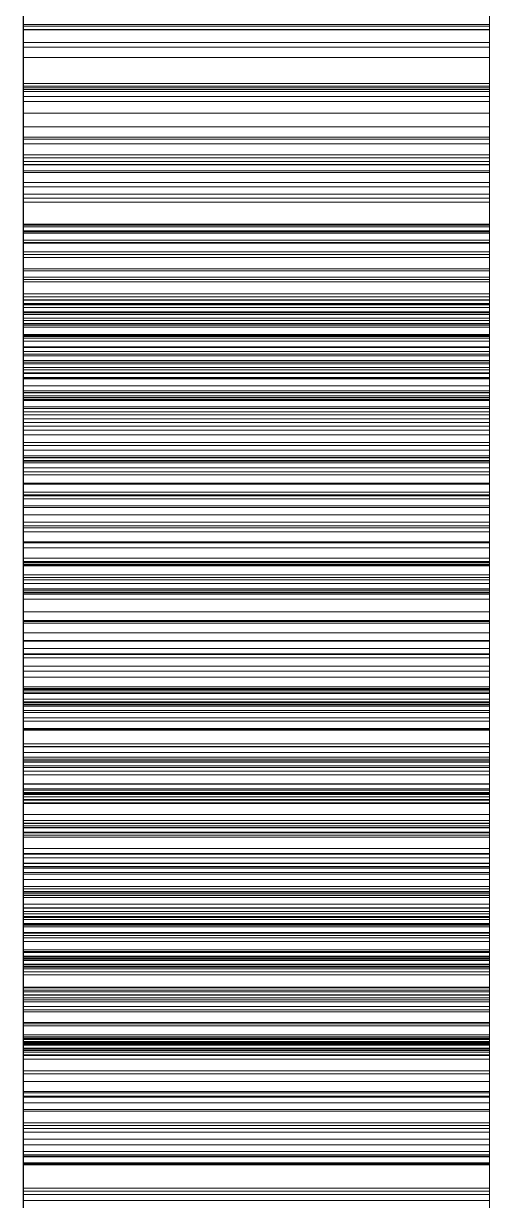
# Paper-space layout '01_三视图' of a CAD drawing. Header units: millimetres. Extents: x 8 to 451, y 8 to 289.
# Drawn here: x 157.5 to 157.64, y 88.9937 to 89.3474 of the extents above; entities that cross this region are included whole.
import ezdxf

# ---------------------------------------------------------------- set-up
doc = ezdxf.new("R2010")
doc.units = ezdxf.units.MM
doc.linetypes.add('WP_HIDDEN', pattern=[2.3, 1.5, -0.8])
doc.layers.add('HIDDEN', color=7, linetype='WP_HIDDEN', lineweight=13)
doc.layers.add('VISIBLE', color=7, linetype='CONTINUOUS', lineweight=25)

psp = doc.layouts.new('01_三视图')

# ---------------------------------------------------------------- linework, layer by layer
at = {"layer": 'HIDDEN'}
for points in [[(157.5, 89.85911), (157.5, 89.10967)], [(157.64, 89.10967), (157.64, 89.85911)], [(157.5, 89.10967), (157.5, 89.71107)], [(157.64, 89.71107), (157.64, 89.10967)], [(157.5, 89.45804), (157.5, 89.26617)], [(157.64, 89.26617), (157.64, 89.45804)], [(157.5, 89.42555), (157.5, 89.2814)], [(157.5, 89.25399), (157.5, 89.42555)], [(157.64, 89.42555), (157.64, 89.25399)], [(157.64, 89.2814), (157.64, 89.42555)], [(157.5, 89.39439), (157.5, 89.34553)], [(157.64, 89.34553), (157.64, 89.39439)], [(157.5, 89.34568), (157.5, 89.38617)], [(157.64, 89.38617), (157.64, 89.34568)], [(157.5, 89.34711), (157.5, 89.37192)], [(157.5, 89.36985), (157.5, 89.34032)], [(157.64, 89.37192), (157.64, 89.34711)], [(157.64, 89.34032), (157.64, 89.36985)], [(157.5, 89.36816), (157.5, 89.34662)], [(157.64, 89.34662), (157.64, 89.36816)], [(157.5, 89.32859), (157.5, 89.35613)], [(157.5, 89.34173), (157.5, 89.35563)], [(157.64, 89.35613), (157.64, 89.32859)], [(157.64, 89.35563), (157.64, 89.34173)], [(157.5, 89.32942), (157.5, 89.35457)], [(157.5, 89.33722), (157.5, 89.35274)], [(157.64, 89.35457), (157.64, 89.32942)], [(157.64, 89.35274), (157.64, 89.33722)], [(157.5, 89.35139), (157.5, 89.32762)], [(157.64, 89.32762), (157.64, 89.35139)], [(157.5, 89.34745), (157.5, 89.32809)], [(157.5, 89.32402), (157.5, 89.34711)], [(157.5, 89.34711), (157.64, 89.34711)], [(157.5, 89.34662), (157.5, 89.32556)], [(157.5, 89.34662), (157.64, 89.34662)], [(157.5, 89.34568), (157.64, 89.34568)], [(157.5, 89.308), (157.5, 89.34568)], [(157.5, 89.34553), (157.5, 89.29968)], [(157.5, 89.34553), (157.64, 89.34553)], [(157.64, 89.32809), (157.64, 89.34745)], [(157.64, 89.34711), (157.64, 89.32402)], [(157.64, 89.32556), (157.64, 89.34662)], [(157.64, 89.34568), (157.64, 89.308)], [(157.64, 89.29968), (157.64, 89.34553)], [(157.5, 89.32697), (157.5, 89.34173)], [(157.5, 89.34173), (157.64, 89.34173)], [(157.64, 89.34173), (157.64, 89.32697)], [(157.5, 89.34032), (157.5, 89.31266)], [(157.5, 89.34032), (157.64, 89.34032)], [(157.64, 89.31266), (157.64, 89.34032)], [(157.5, 89.32054), (157.5, 89.33722)], [(157.5, 89.33722), (157.64, 89.33722)], [(157.64, 89.33722), (157.64, 89.32054)], [(157.5, 89.30509), (157.5, 89.32942)], [(157.5, 89.32942), (157.64, 89.32942)], [(157.5, 89.2984), (157.5, 89.32859)], [(157.5, 89.32859), (157.64, 89.32859)], [(157.5, 89.32809), (157.5, 89.30709)], [(157.5, 89.32809), (157.64, 89.32809)], [(157.5, 89.32762), (157.5, 89.31641)], [(157.5, 89.32762), (157.64, 89.32762)], [(157.5, 89.31134), (157.5, 89.32697)], [(157.5, 89.32697), (157.64, 89.32697)], [(157.64, 89.32942), (157.64, 89.30509)], [(157.64, 89.32859), (157.64, 89.2984)], [(157.64, 89.30709), (157.64, 89.32809)], [(157.64, 89.31641), (157.64, 89.32762)], [(157.64, 89.32697), (157.64, 89.31134)], [(157.5, 89.32556), (157.5, 89.30498)], [(157.5, 89.32556), (157.64, 89.32556)], [(157.5, 89.31325), (157.5, 89.32402)], [(157.5, 89.32402), (157.64, 89.32402)], [(157.64, 89.30498), (157.64, 89.32556)], [(157.64, 89.32402), (157.64, 89.31325)], [(157.5, 89.30272), (157.5, 89.32054)], [(157.5, 89.32054), (157.64, 89.32054)], [(157.64, 89.32054), (157.64, 89.30272)], [(157.5, 89.31641), (157.5, 89.30593)], [(157.5, 89.31641), (157.64, 89.31641)], [(157.64, 89.30593), (157.64, 89.31641)], [(157.5, 89.30318), (157.5, 89.31325)], [(157.5, 89.31325), (157.64, 89.31325)], [(157.5, 89.31266), (157.5, 89.28686)], [(157.5, 89.31266), (157.64, 89.31266)], [(157.64, 89.31325), (157.64, 89.30318)], [(157.64, 89.28686), (157.64, 89.31266)], [(157.5, 89.295), (157.5, 89.31134)], [(157.5, 89.31134), (157.64, 89.31134)], [(157.64, 89.31134), (157.64, 89.295)], [(157.5, 89.308), (157.64, 89.308)], [(157.5, 89.27314), (157.5, 89.308)], [(157.5, 89.30709), (157.5, 89.28444)], [(157.5, 89.30709), (157.64, 89.30709)], [(157.5, 89.30593), (157.5, 89.29617)], [(157.5, 89.30593), (157.64, 89.30593)], [(157.64, 89.308), (157.64, 89.27314)], [(157.64, 89.28444), (157.64, 89.30709)], [(157.64, 89.29617), (157.64, 89.30593)], [(157.5, 89.2816), (157.5, 89.30509)], [(157.5, 89.30509), (157.64, 89.30509)], [(157.5, 89.30498), (157.5, 89.28489)], [(157.5, 89.30498), (157.64, 89.30498)], [(157.5, 89.2938), (157.5, 89.30318)], [(157.5, 89.30318), (157.64, 89.30318)], [(157.5, 89.287), (157.5, 89.30272)], [(157.5, 89.30272), (157.64, 89.30272)], [(157.64, 89.30509), (157.64, 89.2816)], [(157.64, 89.28489), (157.64, 89.30498)], [(157.64, 89.30318), (157.64, 89.2938)], [(157.64, 89.30272), (157.64, 89.287)], [(157.5, 89.29968), (157.5, 89.25686)], [(157.5, 89.29968), (157.64, 89.29968)], [(157.64, 89.25686), (157.64, 89.29968)], [(157.5, 89.26434), (157.5, 89.2984)], [(157.5, 89.2984), (157.64, 89.2984)], [(157.5, 89.29617), (157.5, 89.28714)], [(157.5, 89.29617), (157.64, 89.29617)], [(157.5, 89.27807), (157.5, 89.295)], [(157.5, 89.295), (157.64, 89.295)], [(157.64, 89.2984), (157.64, 89.26434)], [(157.64, 89.28714), (157.64, 89.29617)], [(157.64, 89.295), (157.64, 89.27807)], [(157.5, 89.28511), (157.5, 89.2938)], [(157.5, 89.2938), (157.64, 89.2938)], [(157.64, 89.2938), (157.64, 89.28511)], [(157.5, 89.28714), (157.5, 89.27883)], [(157.5, 89.28714), (157.64, 89.28714)], [(157.5, 89.27056), (157.5, 89.287)], [(157.5, 89.287), (157.64, 89.287)], [(157.5, 89.28686), (157.5, 89.26293)], [(157.5, 89.28686), (157.64, 89.28686)], [(157.5, 89.28638), (157.5, 89.13502)], [(157.5, 89.28142), (157.5, 89.28638)], [(157.5, 89.28638), (157.64, 89.28638)], [(157.5, 89.27712), (157.5, 89.28511)], [(157.5, 89.28511), (157.64, 89.28511)], [(157.5, 89.28489), (157.5, 89.26528)], [(157.5, 89.28489), (157.64, 89.28489)], [(157.5, 89.28444), (157.5, 89.26014)], [(157.5, 89.28444), (157.64, 89.28444)], [(157.64, 89.27883), (157.64, 89.28714)], [(157.64, 89.287), (157.64, 89.27056)], [(157.64, 89.26293), (157.64, 89.28686)], [(157.64, 89.13502), (157.64, 89.28638)], [(157.64, 89.28638), (157.64, 89.28142)], [(157.64, 89.28511), (157.64, 89.27712)], [(157.64, 89.26528), (157.64, 89.28489)], [(157.64, 89.26014), (157.64, 89.28444)], [(157.5, 89.28233), (157.5, 89.24513)], [(157.5, 89.22987), (157.5, 89.28233)], [(157.5, 89.28233), (157.64, 89.28233)], [(157.5, 89.25893), (157.5, 89.2816)], [(157.5, 89.2816), (157.64, 89.2816)], [(157.5, 89.27374), (157.5, 89.28142)], [(157.5, 89.28142), (157.64, 89.28142)], [(157.5, 89.2814), (157.5, 88.54134)], [(157.5, 89.2814), (157.64, 89.2814)], [(157.64, 89.24513), (157.64, 89.28233)], [(157.64, 89.28233), (157.64, 89.22987)], [(157.64, 89.2816), (157.64, 89.25893)], [(157.64, 89.28142), (157.64, 89.27374)], [(157.64, 88.54134), (157.64, 89.2814)], [(157.5, 89.27883), (157.5, 89.27124)], [(157.5, 89.27883), (157.64, 89.27883)], [(157.5, 89.26056), (157.5, 89.27807)], [(157.5, 89.27807), (157.64, 89.27807)], [(157.64, 89.27124), (157.64, 89.27883)], [(157.64, 89.27807), (157.64, 89.26056)], [(157.5, 89.26983), (157.5, 89.27712)], [(157.5, 89.27712), (157.64, 89.27712)], [(157.5, 89.26335), (157.5, 89.27374)], [(157.5, 89.27374), (157.64, 89.27374)], [(157.64, 89.27712), (157.64, 89.26983)], [(157.64, 89.27374), (157.64, 89.26335)], [(157.5, 89.27314), (157.64, 89.27314)], [(157.5, 89.24108), (157.5, 89.27314)], [(157.5, 89.27124), (157.5, 89.26437)], [(157.5, 89.27124), (157.64, 89.27124)], [(157.5, 89.25341), (157.5, 89.27056)], [(157.5, 89.27056), (157.64, 89.27056)], [(157.64, 89.27314), (157.64, 89.24108)], [(157.64, 89.26437), (157.64, 89.27124)], [(157.64, 89.27056), (157.64, 89.25341)], [(157.5, 89.26323), (157.5, 89.26983)], [(157.5, 89.26983), (157.64, 89.26983)], [(157.64, 89.26983), (157.64, 89.26323)], [(157.5, 89.26617), (157.5, 89.25996)], [(157.5, 89.26617), (157.64, 89.26617)], [(157.5, 89.26528), (157.5, 89.24614)], [(157.5, 89.26528), (157.64, 89.26528)], [(157.5, 89.26437), (157.5, 89.25822)], [(157.5, 89.26437), (157.64, 89.26437)], [(157.5, 89.22643), (157.5, 89.26434)], [(157.5, 89.26434), (157.64, 89.26434)], [(157.5, 89.25024), (157.5, 89.26335)], [(157.5, 89.26335), (157.64, 89.26335)], [(157.5, 89.25732), (157.5, 89.26323)], [(157.5, 89.26323), (157.64, 89.26323)], [(157.64, 89.25996), (157.64, 89.26617)], [(157.64, 89.24614), (157.64, 89.26528)], [(157.64, 89.25822), (157.64, 89.26437)], [(157.64, 89.26434), (157.64, 89.22643)], [(157.64, 89.26335), (157.64, 89.25024)], [(157.64, 89.26323), (157.64, 89.25732)], [(157.5, 89.26293), (157.5, 89.24086)], [(157.5, 89.26293), (157.64, 89.26293)], [(157.5, 89.26211), (157.5, 89.26077)], [(157.5, 89.26211), (157.64, 89.26211)], [(157.5, 89.26063), (157.5, 89.26211)], [(157.5, 89.26077), (157.5, 89.25675)], [(157.5, 89.26077), (157.64, 89.26077)], [(157.5, 89.26075), (157.5, 89.14704)], [(157.5, 89.12541), (157.5, 89.26075)], [(157.5, 89.26075), (157.64, 89.26075)], [(157.5, 89.26063), (157.64, 89.26063)], [(157.5, 89.25621), (157.5, 89.26063)], [(157.5, 89.24247), (157.5, 89.26056)], [(157.5, 89.26056), (157.64, 89.26056)], [(157.5, 89.26014), (157.5, 89.23419)], [(157.5, 89.26014), (157.64, 89.26014)], [(157.5, 89.25996), (157.5, 89.25199)], [(157.5, 89.25996), (157.64, 89.25996)], [(157.64, 89.24086), (157.64, 89.26293)], [(157.64, 89.26077), (157.64, 89.26211)], [(157.64, 89.26211), (157.64, 89.26063)], [(157.64, 89.25675), (157.64, 89.26077)], [(157.64, 89.26075), (157.64, 89.12541)], [(157.64, 89.14704), (157.64, 89.26075)], [(157.64, 89.26063), (157.64, 89.25621)], [(157.64, 89.26056), (157.64, 89.24247)], [(157.64, 89.23419), (157.64, 89.26014)], [(157.64, 89.25199), (157.64, 89.25996)], [(157.5, 89.23709), (157.5, 89.25893)], [(157.5, 89.25893), (157.64, 89.25893)], [(157.5, 89.25822), (157.5, 89.2481)], [(157.5, 89.25822), (157.64, 89.25822)], [(157.5, 89.2476), (157.5, 89.25732)], [(157.5, 89.25732), (157.64, 89.25732)], [(157.5, 89.25686), (157.5, 89.21705)], [(157.5, 89.25686), (157.64, 89.25686)], [(157.5, 89.25675), (157.5, 89.25373)], [(157.5, 89.25675), (157.64, 89.25675)], [(157.5, 89.25621), (157.64, 89.25621)], [(157.5, 89.25289), (157.5, 89.25621)], [(157.64, 89.25893), (157.64, 89.23709)], [(157.64, 89.2481), (157.64, 89.25822)], [(157.64, 89.25732), (157.64, 89.2476)], [(157.64, 89.21705), (157.64, 89.25686)], [(157.64, 89.25373), (157.64, 89.25675)], [(157.64, 89.25621), (157.64, 89.25289)], [(157.5, 89.24336), (157.5, 89.25399)], [(157.5, 89.25399), (157.64, 89.25399)], [(157.5, 89.25373), (157.5, 89.25005)], [(157.5, 89.25373), (157.64, 89.25373)], [(157.5, 89.23552), (157.5, 89.25341)], [(157.5, 89.25341), (157.64, 89.25341)], [(157.5, 89.25289), (157.64, 89.25289)], [(157.5, 89.24883), (157.5, 89.25289)], [(157.64, 89.25399), (157.64, 89.24336)], [(157.64, 89.25005), (157.64, 89.25373)], [(157.64, 89.25341), (157.64, 89.23552)], [(157.64, 89.25289), (157.64, 89.24883)], [(157.5, 89.25199), (157.5, 89.24226)], [(157.5, 89.25199), (157.64, 89.25199)], [(157.5, 89.23442), (157.5, 89.25024)], [(157.5, 89.25024), (157.64, 89.25024)], [(157.5, 89.25005), (157.5, 89.24569)], [(157.5, 89.25005), (157.64, 89.25005)], [(157.64, 89.24226), (157.64, 89.25199)], [(157.64, 89.25024), (157.64, 89.23442)], [(157.64, 89.24569), (157.64, 89.25005)], [(157.5, 89.24883), (157.64, 89.24883)], [(157.5, 89.24404), (157.5, 89.24883)], [(157.5, 89.2481), (157.5, 89.24088)], [(157.5, 89.2481), (157.64, 89.2481)], [(157.5, 89.24065), (157.5, 89.2476)], [(157.5, 89.2476), (157.64, 89.2476)], [(157.5, 89.24614), (157.5, 89.2275)], [(157.5, 89.24614), (157.64, 89.24614)], [(157.5, 89.24569), (157.5, 89.24066)], [(157.5, 89.24569), (157.64, 89.24569)], [(157.64, 89.24883), (157.64, 89.24404)], [(157.64, 89.24088), (157.64, 89.2481)], [(157.64, 89.2476), (157.64, 89.24065)], [(157.64, 89.2275), (157.64, 89.24614)], [(157.64, 89.24066), (157.64, 89.24569)], [(157.5, 89.24513), (157.5, 89.21268)], [(157.5, 89.24513), (157.64, 89.24513)], [(157.5, 89.24404), (157.64, 89.24404)], [(157.5, 89.23851), (157.5, 89.24404)], [(157.5, 89.23178), (157.5, 89.24336)], [(157.5, 89.24336), (157.64, 89.24336)], [(157.5, 89.2238), (157.5, 89.24247)], [(157.5, 89.24247), (157.64, 89.24247)], [(157.5, 89.24226), (157.5, 89.23077)], [(157.5, 89.24226), (157.64, 89.24226)], [(157.64, 89.21268), (157.64, 89.24513)], [(157.64, 89.24404), (157.64, 89.23851)], [(157.64, 89.24336), (157.64, 89.23178)], [(157.64, 89.24247), (157.64, 89.2238)], [(157.64, 89.23077), (157.64, 89.24226)], [(157.5, 89.24108), (157.64, 89.24108)], [(157.5, 89.21184), (157.5, 89.24108)], [(157.5, 89.24088), (157.5, 89.23654)], [(157.5, 89.24088), (157.64, 89.24088)], [(157.5, 89.24086), (157.5, 89.22065)], [(157.5, 89.24086), (157.64, 89.24086)], [(157.5, 89.24066), (157.5, 89.23497)], [(157.5, 89.24066), (157.64, 89.24066)], [(157.5, 89.23648), (157.5, 89.24065)], [(157.5, 89.24065), (157.64, 89.24065)], [(157.5, 89.23851), (157.64, 89.23851)], [(157.5, 89.23224), (157.5, 89.23851)], [(157.64, 89.24108), (157.64, 89.21184)], [(157.64, 89.23654), (157.64, 89.24088)], [(157.64, 89.22065), (157.64, 89.24086)], [(157.64, 89.23497), (157.64, 89.24066)], [(157.64, 89.24065), (157.64, 89.23648)], [(157.64, 89.23851), (157.64, 89.23224)], [(157.5, 89.21607), (157.5, 89.23709)], [(157.5, 89.23709), (157.64, 89.23709)], [(157.5, 89.23654), (157.5, 89.23509)], [(157.5, 89.23654), (157.64, 89.23654)], [(157.5, 89.23509), (157.5, 89.23648)], [(157.5, 89.23648), (157.64, 89.23648)], [(157.5, 89.21692), (157.5, 89.23552)], [(157.5, 89.23552), (157.64, 89.23552)], [(157.5, 89.23509), (157.64, 89.23509)], [(157.5, 89.23497), (157.5, 89.2286)], [(157.5, 89.23497), (157.64, 89.23497)], [(157.64, 89.23709), (157.64, 89.21607)], [(157.64, 89.23509), (157.64, 89.23654)], [(157.64, 89.23648), (157.64, 89.23509)], [(157.64, 89.23552), (157.64, 89.21692)], [(157.64, 89.2286), (157.64, 89.23497)], [(157.5, 89.21588), (157.5, 89.23442)], [(157.5, 89.23442), (157.64, 89.23442)], [(157.5, 89.23419), (157.5, 89.20655)], [(157.5, 89.23419), (157.64, 89.23419)], [(157.5, 89.23224), (157.64, 89.23224)], [(157.5, 89.22523), (157.5, 89.23224)], [(157.5, 89.21925), (157.5, 89.23178)], [(157.5, 89.23178), (157.64, 89.23178)], [(157.64, 89.23442), (157.64, 89.21588)], [(157.64, 89.20655), (157.64, 89.23419)], [(157.64, 89.23224), (157.64, 89.22523)], [(157.64, 89.23178), (157.64, 89.21925)], [(157.5, 89.23077), (157.5, 89.21751)], [(157.5, 89.23077), (157.64, 89.23077)], [(157.5, 89.18094), (157.5, 89.22987)], [(157.5, 89.22987), (157.64, 89.22987)], [(157.5, 89.2286), (157.5, 89.22156)], [(157.5, 89.2286), (157.64, 89.2286)], [(157.64, 89.21751), (157.64, 89.23077)], [(157.64, 89.22987), (157.64, 89.18094)], [(157.64, 89.22156), (157.64, 89.2286)], [(157.5, 89.2275), (157.5, 89.20933)], [(157.5, 89.2275), (157.64, 89.2275)], [(157.5, 89.18467), (157.5, 89.22643)], [(157.5, 89.22643), (157.64, 89.22643)], [(157.5, 89.22523), (157.64, 89.22523)], [(157.5, 89.21749), (157.5, 89.22523)], [(157.64, 89.20933), (157.64, 89.2275)], [(157.64, 89.22643), (157.64, 89.18467)], [(157.64, 89.22523), (157.64, 89.21749)], [(157.5, 89.20454), (157.5, 89.2238)], [(157.5, 89.2238), (157.64, 89.2238)], [(157.5, 89.22156), (157.5, 89.21386)], [(157.5, 89.22156), (157.64, 89.22156)], [(157.5, 89.22065), (157.5, 89.20195)], [(157.5, 89.22065), (157.64, 89.22065)], [(157.64, 89.2238), (157.64, 89.20454)], [(157.64, 89.21386), (157.64, 89.22156)], [(157.64, 89.20195), (157.64, 89.22065)], [(157.5, 89.20577), (157.5, 89.21925)], [(157.5, 89.21925), (157.64, 89.21925)], [(157.5, 89.21751), (157.5, 89.2025)], [(157.5, 89.21751), (157.64, 89.21751)], [(157.5, 89.21749), (157.64, 89.21749)], [(157.5, 89.209), (157.5, 89.21749)], [(157.64, 89.21925), (157.64, 89.20577)], [(157.64, 89.2025), (157.64, 89.21751)], [(157.64, 89.21749), (157.64, 89.209)], [(157.5, 89.21705), (157.5, 89.18027)], [(157.5, 89.21705), (157.64, 89.21705)], [(157.5, 89.1976), (157.5, 89.21692)], [(157.5, 89.21692), (157.64, 89.21692)], [(157.5, 89.19588), (157.5, 89.21607)], [(157.5, 89.21607), (157.64, 89.21607)], [(157.5, 89.19463), (157.5, 89.21588)], [(157.5, 89.21588), (157.64, 89.21588)], [(157.5, 89.21541), (157.5, 89.18171)], [(157.5, 89.13521), (157.5, 89.21541)], [(157.5, 89.21541), (157.64, 89.21541)], [(157.5, 89.21386), (157.5, 89.20548)], [(157.5, 89.21386), (157.64, 89.21386)], [(157.64, 89.18027), (157.64, 89.21705)], [(157.64, 89.21692), (157.64, 89.1976)], [(157.64, 89.21607), (157.64, 89.19588)], [(157.64, 89.21588), (157.64, 89.19463)], [(157.64, 89.21541), (157.64, 89.13521)], [(157.64, 89.18171), (157.64, 89.21541)], [(157.64, 89.20548), (157.64, 89.21386)], [(157.5, 89.21268), (157.5, 89.18499)], [(157.5, 89.21268), (157.64, 89.21268)], [(157.5, 89.21184), (157.64, 89.21184)], [(157.5, 89.18541), (157.5, 89.21184)], [(157.64, 89.18499), (157.64, 89.21268)], [(157.64, 89.21184), (157.64, 89.18541)], [(157.5, 89.20933), (157.5, 89.19164)], [(157.5, 89.20933), (157.64, 89.20933)], [(157.5, 89.209), (157.64, 89.209)], [(157.5, 89.19978), (157.5, 89.209)], [(157.5, 89.20655), (157.5, 89.17718)], [(157.5, 89.20655), (157.64, 89.20655)], [(157.64, 89.19164), (157.64, 89.20933)], [(157.64, 89.209), (157.64, 89.19978)], [(157.64, 89.17718), (157.64, 89.20655)], [(157.5, 89.19133), (157.5, 89.20577)], [(157.5, 89.20577), (157.64, 89.20577)], [(157.5, 89.20548), (157.5, 89.19643)], [(157.5, 89.20548), (157.64, 89.20548)], [(157.5, 89.1847), (157.5, 89.20454)], [(157.5, 89.20454), (157.64, 89.20454)], [(157.64, 89.20577), (157.64, 89.19133)], [(157.64, 89.19643), (157.64, 89.20548)], [(157.64, 89.20454), (157.64, 89.1847)], [(157.5, 89.2025), (157.5, 89.18573)], [(157.5, 89.2025), (157.64, 89.2025)], [(157.5, 89.20195), (157.5, 89.18441)], [(157.5, 89.20195), (157.64, 89.20195)], [(157.5, 89.19978), (157.64, 89.19978)], [(157.5, 89.18983), (157.5, 89.19978)], [(157.64, 89.18573), (157.64, 89.2025)], [(157.64, 89.18441), (157.64, 89.20195)], [(157.64, 89.19978), (157.64, 89.18983)], [(157.5, 89.17755), (157.5, 89.1976)], [(157.5, 89.1976), (157.64, 89.1976)], [(157.5, 89.19643), (157.5, 89.18672)], [(157.5, 89.19643), (157.64, 89.19643)], [(157.64, 89.1976), (157.64, 89.17755)], [(157.64, 89.18672), (157.64, 89.19643)], [(157.5, 89.17652), (157.5, 89.19588)], [(157.5, 89.19588), (157.64, 89.19588)], [(157.5, 89.17066), (157.5, 89.19463)], [(157.5, 89.19463), (157.64, 89.19463)], [(157.64, 89.19588), (157.64, 89.17652)], [(157.64, 89.19463), (157.64, 89.17066)], [(157.5, 89.19164), (157.5, 89.17444)], [(157.5, 89.19164), (157.64, 89.19164)], [(157.5, 89.17595), (157.5, 89.19133)], [(157.5, 89.19133), (157.64, 89.19133)], [(157.5, 89.18983), (157.64, 89.18983)], [(157.5, 89.17913), (157.5, 89.18983)], [(157.64, 89.17444), (157.64, 89.19164)], [(157.64, 89.19133), (157.64, 89.17595)], [(157.64, 89.18983), (157.64, 89.17913)], [(157.5, 89.18672), (157.5, 89.17633)], [(157.5, 89.18672), (157.64, 89.18672)], [(157.5, 89.18573), (157.5, 89.16719)], [(157.5, 89.18573), (157.64, 89.18573)], [(157.5, 89.18541), (157.64, 89.18541)], [(157.5, 89.16178), (157.5, 89.18541)], [(157.64, 89.17633), (157.64, 89.18672)], [(157.64, 89.16719), (157.64, 89.18573)], [(157.64, 89.18541), (157.64, 89.16178)], [(157.5, 89.18499), (157.5, 89.16205)], [(157.5, 89.18499), (157.64, 89.18499)], [(157.5, 89.16427), (157.5, 89.1847)], [(157.5, 89.1847), (157.64, 89.1847)], [(157.5, 88.98522), (157.5, 89.18467)], [(157.5, 89.18467), (157.64, 89.18467)], [(157.5, 89.18441), (157.5, 89.16802)], [(157.5, 89.18441), (157.64, 89.18441)], [(157.64, 89.16205), (157.64, 89.18499)], [(157.64, 89.1847), (157.64, 89.16427)], [(157.64, 89.18467), (157.64, 88.98522)], [(157.64, 89.16802), (157.64, 89.18441)], [(157.5, 89.18171), (157.5, 89.14759)], [(157.5, 89.18171), (157.64, 89.18171)], [(157.5, 89.1578), (157.5, 89.18094)], [(157.5, 89.18094), (157.64, 89.18094)], [(157.5, 89.18027), (157.5, 89.1465)], [(157.5, 89.18027), (157.64, 89.18027)], [(157.5, 89.17913), (157.64, 89.17913)], [(157.5, 89.1677), (157.5, 89.17913)], [(157.64, 89.14759), (157.64, 89.18171)], [(157.64, 89.18094), (157.64, 89.1578)], [(157.64, 89.1465), (157.64, 89.18027)], [(157.64, 89.17913), (157.64, 89.1677)], [(157.5, 89.15679), (157.5, 89.17755)], [(157.5, 89.17755), (157.64, 89.17755)], [(157.5, 89.17718), (157.5, 89.14609)], [(157.5, 89.17718), (157.64, 89.17718)], [(157.5, 89.15799), (157.5, 89.17652)], [(157.5, 89.17652), (157.64, 89.17652)], [(157.5, 89.17633), (157.64, 89.17633)], [(157.5, 89.17633), (157.5, 89.15426)], [(157.5, 89.15961), (157.5, 89.17595)], [(157.5, 89.17595), (157.64, 89.17595)], [(157.64, 89.17755), (157.64, 89.15679)], [(157.64, 89.14609), (157.64, 89.17718)], [(157.64, 89.17652), (157.64, 89.15799)], [(157.64, 89.15426), (157.64, 89.17633)], [(157.64, 89.17595), (157.64, 89.15961)], [(157.5, 89.17444), (157.5, 89.15801)], [(157.5, 89.17444), (157.64, 89.17444)], [(157.64, 89.15801), (157.64, 89.17444)], [(157.5, 89.14441), (157.5, 89.17066)], [(157.5, 89.17066), (157.64, 89.17066)], [(157.5, 89.16802), (157.5, 89.1528)], [(157.5, 89.16802), (157.64, 89.16802)], [(157.5, 89.1677), (157.64, 89.1677)], [(157.5, 89.14813), (157.5, 89.1677)], [(157.64, 89.17066), (157.64, 89.14441)], [(157.64, 89.1528), (157.64, 89.16802)], [(157.64, 89.1677), (157.64, 89.14813)], [(157.5, 89.16719), (157.5, 89.14728)], [(157.5, 89.16719), (157.64, 89.16719)], [(157.5, 89.14327), (157.5, 89.16427)], [(157.5, 89.16427), (157.64, 89.16427)], [(157.64, 89.14728), (157.64, 89.16719)], [(157.64, 89.16427), (157.64, 89.14327)], [(157.5, 89.16205), (157.5, 89.14035)], [(157.5, 89.16205), (157.64, 89.16205)], [(157.5, 89.16178), (157.64, 89.16178)], [(157.5, 89.15103), (157.5, 89.16178)], [(157.64, 89.14035), (157.64, 89.16205)], [(157.64, 89.16178), (157.64, 89.15103)], [(157.5, 89.14232), (157.5, 89.15961)], [(157.5, 89.15961), (157.64, 89.15961)], [(157.5, 89.15801), (157.5, 89.14263)], [(157.5, 89.15801), (157.64, 89.15801)], [(157.5, 89.14355), (157.5, 89.15799)], [(157.5, 89.15799), (157.64, 89.15799)], [(157.5, 89.13554), (157.5, 89.1578)], [(157.5, 89.1578), (157.64, 89.1578)], [(157.64, 89.15961), (157.64, 89.14232)], [(157.64, 89.14263), (157.64, 89.15801)], [(157.64, 89.15799), (157.64, 89.14355)], [(157.64, 89.1578), (157.64, 89.13554)], [(157.5, 89.1353), (157.5, 89.15679)], [(157.5, 89.15679), (157.64, 89.15679)], [(157.5, 89.15426), (157.5, 89.14275)], [(157.5, 89.15426), (157.64, 89.15426)], [(157.64, 89.15679), (157.64, 89.1353)], [(157.64, 89.14275), (157.64, 89.15426)], [(157.5, 89.1528), (157.5, 89.13873)], [(157.5, 89.1528), (157.64, 89.1528)], [(157.5, 89.15103), (157.64, 89.15103)], [(157.5, 89.14097), (157.5, 89.15103)], [(157.64, 89.13873), (157.64, 89.1528)], [(157.64, 89.15103), (157.64, 89.14097)], [(157.5, 89.14813), (157.64, 89.14813)], [(157.5, 89.13774), (157.5, 89.14813)], [(157.5, 89.14759), (157.5, 89.11306)], [(157.5, 89.14759), (157.64, 89.14759)], [(157.5, 89.14728), (157.5, 89.12636)], [(157.5, 89.14728), (157.64, 89.14728)], [(157.5, 89.14704), (157.5, 88.56323)], [(157.5, 89.14704), (157.64, 89.14704)], [(157.5, 89.1465), (157.5, 89.11575)], [(157.5, 89.1465), (157.64, 89.1465)], [(157.64, 89.14813), (157.64, 89.13774)], [(157.64, 89.11306), (157.64, 89.14759)], [(157.64, 89.12636), (157.64, 89.14728)], [(157.64, 88.56323), (157.64, 89.14704)], [(157.64, 89.11575), (157.64, 89.1465)], [(157.5, 89.14609), (157.5, 89.11326)], [(157.5, 89.14609), (157.64, 89.14609)], [(157.5, 89.11633), (157.5, 89.14441)], [(157.5, 89.14441), (157.64, 89.14441)], [(157.5, 89.13004), (157.5, 89.14355)], [(157.5, 89.14355), (157.64, 89.14355)], [(157.5, 89.12168), (157.5, 89.14327)], [(157.5, 89.14327), (157.64, 89.14327)], [(157.64, 89.11326), (157.64, 89.14609)], [(157.64, 89.14441), (157.64, 89.11633)], [(157.64, 89.14355), (157.64, 89.13004)], [(157.64, 89.14327), (157.64, 89.12168)], [(157.5, 89.14275), (157.5, 89.13093)], [(157.5, 89.14275), (157.64, 89.14275)], [(157.5, 89.14263), (157.5, 89.12832)], [(157.5, 89.14263), (157.64, 89.14263)], [(157.5, 89.12429), (157.5, 89.14232)], [(157.5, 89.14232), (157.64, 89.14232)], [(157.5, 89.14097), (157.64, 89.14097)], [(157.5, 89.12278), (157.5, 89.14097)], [(157.5, 89.14035), (157.5, 89.11894)], [(157.5, 89.14035), (157.64, 89.14035)], [(157.64, 89.13093), (157.64, 89.14275)], [(157.64, 89.12832), (157.64, 89.14263)], [(157.64, 89.14232), (157.64, 89.12429)], [(157.64, 89.14097), (157.64, 89.12278)], [(157.64, 89.11894), (157.64, 89.14035)], [(157.5, 89.13873), (157.5, 89.12581)], [(157.5, 89.13873), (157.64, 89.13873)], [(157.5, 89.13774), (157.64, 89.13774)], [(157.5, 89.12697), (157.5, 89.13774)], [(157.64, 89.12581), (157.64, 89.13873)], [(157.64, 89.13774), (157.64, 89.12697)], [(157.5, 89.11417), (157.5, 89.13554)], [(157.5, 89.13554), (157.64, 89.13554)], [(157.5, 89.11309), (157.5, 89.1353)], [(157.5, 89.1353), (157.64, 89.1353)], [(157.5, 88.54134), (157.5, 89.13521)], [(157.5, 89.13521), (157.64, 89.13521)], [(157.5, 89.13502), (157.5, 89.13012)], [(157.5, 89.13502), (157.64, 89.13502)], [(157.64, 89.13554), (157.64, 89.11417)], [(157.64, 89.1353), (157.64, 89.11309)], [(157.64, 89.13521), (157.64, 88.54134)], [(157.64, 89.13012), (157.64, 89.13502)], [(157.5, 89.13093), (157.5, 89.1188)], [(157.5, 89.13093), (157.64, 89.13093)], [(157.5, 89.13012), (157.5, 89.12384)], [(157.5, 89.13012), (157.64, 89.13012)], [(157.5, 89.11746), (157.5, 89.13004)], [(157.5, 89.13004), (157.64, 89.13004)], [(157.64, 89.1188), (157.64, 89.13093)], [(157.64, 89.12384), (157.64, 89.13012)], [(157.64, 89.13004), (157.64, 89.11746)], [(157.5, 89.12832), (157.5, 89.11507)], [(157.5, 89.12832), (157.64, 89.12832)], [(157.5, 89.12697), (157.64, 89.12697)], [(157.5, 89.11579), (157.5, 89.12697)], [(157.5, 89.12636), (157.5, 89.10445)], [(157.5, 89.12636), (157.64, 89.12636)], [(157.5, 89.12581), (157.5, 89.11405)], [(157.5, 89.12581), (157.64, 89.12581)], [(157.5, 89.11703), (157.5, 89.12541)], [(157.5, 89.12541), (157.64, 89.12541)], [(157.64, 89.11507), (157.64, 89.12832)], [(157.64, 89.12697), (157.64, 89.11579)], [(157.64, 89.10445), (157.64, 89.12636)], [(157.64, 89.11405), (157.64, 89.12581)], [(157.64, 89.12541), (157.64, 89.11703)], [(157.5, 89.10571), (157.5, 89.12429)], [(157.5, 89.12429), (157.64, 89.12429)], [(157.5, 89.12384), (157.5, 89.11616)], [(157.5, 89.12384), (157.64, 89.12384)], [(157.5, 89.12278), (157.64, 89.12278)], [(157.5, 89.10702), (157.5, 89.12278)], [(157.5, 89.0995), (157.5, 89.12168)], [(157.5, 89.12168), (157.64, 89.12168)], [(157.64, 89.12429), (157.64, 89.10571)], [(157.64, 89.11616), (157.64, 89.12384)], [(157.64, 89.12278), (157.64, 89.10702)], [(157.64, 89.12168), (157.64, 89.0995)], [(157.5, 89.11894), (157.5, 89.09781)], [(157.5, 89.11894), (157.64, 89.11894)], [(157.5, 89.1188), (157.5, 89.10635)], [(157.5, 89.1188), (157.64, 89.1188)], [(157.64, 89.09781), (157.64, 89.11894)], [(157.64, 89.10635), (157.64, 89.1188)], [(157.5, 89.10582), (157.5, 89.11746)], [(157.5, 89.11746), (157.64, 89.11746)], [(157.5, 89.1079), (157.5, 89.11703)], [(157.5, 89.11703), (157.64, 89.11703)], [(157.5, 89.0864), (157.5, 89.11633)], [(157.5, 89.11633), (157.64, 89.11633)], [(157.5, 89.11616), (157.5, 89.10709)], [(157.5, 89.11616), (157.64, 89.11616)], [(157.5, 89.11579), (157.64, 89.11579)], [(157.5, 89.10422), (157.5, 89.11579)], [(157.5, 89.11575), (157.5, 89.08803)], [(157.5, 89.11575), (157.64, 89.11575)], [(157.5, 89.11507), (157.5, 89.10288)], [(157.5, 89.11507), (157.64, 89.11507)], [(157.64, 89.11746), (157.64, 89.10582)], [(157.64, 89.11703), (157.64, 89.1079)], [(157.64, 89.11633), (157.64, 89.0864)], [(157.64, 89.10709), (157.64, 89.11616)], [(157.64, 89.11579), (157.64, 89.10422)], [(157.64, 89.08803), (157.64, 89.11575)], [(157.64, 89.10288), (157.64, 89.11507)], [(157.5, 89.09368), (157.5, 89.11417)], [(157.5, 89.11417), (157.64, 89.11417)], [(157.5, 89.11405), (157.5, 89.10345)], [(157.5, 89.11405), (157.64, 89.11405)], [(157.5, 89.11326), (157.5, 89.07871)], [(157.5, 89.11326), (157.64, 89.11326)], [(157.5, 89.09015), (157.5, 89.11309)], [(157.5, 89.11309), (157.64, 89.11309)], [(157.5, 89.11306), (157.5, 89.07811)], [(157.5, 89.11306), (157.64, 89.11306)], [(157.64, 89.11417), (157.64, 89.09368)], [(157.64, 89.10345), (157.64, 89.11405)], [(157.64, 89.07871), (157.64, 89.11326)], [(157.64, 89.11309), (157.64, 89.09015)], [(157.64, 89.07811), (157.64, 89.11306)], [(157.5, 89.10967), (157.64, 89.10967)], [(157.5, 89.09801), (157.5, 89.1079)], [(157.5, 89.1079), (157.64, 89.1079)], [(157.64, 89.1079), (157.64, 89.09801)], [(157.5, 89.10709), (157.5, 89.09664)], [(157.5, 89.10709), (157.64, 89.10709)], [(157.5, 89.10702), (157.64, 89.10702)], [(157.5, 89.09368), (157.5, 89.10702)], [(157.5, 89.10635), (157.5, 89.09359)], [(157.5, 89.10635), (157.64, 89.10635)], [(157.5, 89.0951), (157.5, 89.10582)], [(157.5, 89.10582), (157.64, 89.10582)], [(157.5, 89.0866), (157.5, 89.10571)], [(157.5, 89.10571), (157.64, 89.10571)], [(157.5, 89.10445), (157.5, 89.08154)], [(157.5, 89.10445), (157.64, 89.10445)], [(157.5, 89.10422), (157.64, 89.10422)], [(157.5, 89.09225), (157.5, 89.10422)], [(157.64, 89.09664), (157.64, 89.10709)], [(157.64, 89.10702), (157.64, 89.09368)], [(157.64, 89.09359), (157.64, 89.10635)], [(157.64, 89.10582), (157.64, 89.0951)], [(157.64, 89.10571), (157.64, 89.0866)], [(157.64, 89.08154), (157.64, 89.10445)], [(157.64, 89.10422), (157.64, 89.09225)], [(157.5, 89.10345), (157.5, 89.09405)], [(157.5, 89.10345), (157.64, 89.10345)], [(157.5, 89.10288), (157.5, 89.09175)], [(157.5, 89.10288), (157.64, 89.10288)], [(157.64, 89.09405), (157.64, 89.10345)], [(157.64, 89.09175), (157.64, 89.10288)], [(157.5, 89.07675), (157.5, 89.0995)], [(157.5, 89.0995), (157.64, 89.0995)], [(157.5, 89.08737), (157.5, 89.09801)], [(157.5, 89.09801), (157.64, 89.09801)], [(157.5, 89.09781), (157.5, 89.07698)], [(157.5, 89.09781), (157.64, 89.09781)], [(157.64, 89.0995), (157.64, 89.07675)], [(157.64, 89.09801), (157.64, 89.08737)], [(157.64, 89.07698), (157.64, 89.09781)], [(157.5, 89.09664), (157.5, 89.0848)], [(157.5, 89.09664), (157.64, 89.09664)], [(157.5, 89.08532), (157.5, 89.0951)], [(157.5, 89.0951), (157.64, 89.0951)], [(157.5, 89.09498), (157.5, 89.06839)], [(157.5, 89.03172), (157.5, 89.09498)], [(157.5, 89.09498), (157.64, 89.09498)], [(157.5, 89.09405), (157.5, 89.08591)], [(157.5, 89.09405), (157.64, 89.09405)], [(157.5, 89.07408), (157.5, 89.09368)], [(157.5, 89.09368), (157.64, 89.09368)], [(157.5, 89.09368), (157.64, 89.09368)], [(157.5, 89.08276), (157.5, 89.09368)], [(157.5, 89.09359), (157.5, 89.08052)], [(157.5, 89.09359), (157.64, 89.09359)], [(157.64, 89.0848), (157.64, 89.09664)], [(157.64, 89.0951), (157.64, 89.08532)], [(157.64, 89.09498), (157.64, 89.03172)], [(157.64, 89.06839), (157.64, 89.09498)], [(157.64, 89.08591), (157.64, 89.09405)], [(157.64, 89.09368), (157.64, 89.07408)], [(157.64, 89.09368), (157.64, 89.08276)], [(157.64, 89.08052), (157.64, 89.09359)], [(157.5, 89.09225), (157.64, 89.09225)], [(157.5, 89.07989), (157.5, 89.09225)], [(157.5, 89.09175), (157.5, 89.08167)], [(157.5, 89.09175), (157.64, 89.09175)], [(157.5, 89.0665), (157.5, 89.09015)], [(157.5, 89.09015), (157.64, 89.09015)], [(157.64, 89.09225), (157.64, 89.07989)], [(157.64, 89.08167), (157.64, 89.09175)], [(157.64, 89.09015), (157.64, 89.0665)], [(157.5, 89.08803), (157.5, 89.06247)], [(157.5, 89.08803), (157.64, 89.08803)], [(157.5, 89.07599), (157.5, 89.08737)], [(157.5, 89.08737), (157.64, 89.08737)], [(157.5, 89.06694), (157.5, 89.0866)], [(157.5, 89.0866), (157.64, 89.0866)], [(157.5, 89.05464), (157.5, 89.0864)], [(157.5, 89.0864), (157.64, 89.0864)], [(157.64, 89.06247), (157.64, 89.08803)], [(157.64, 89.08737), (157.64, 89.07599)], [(157.64, 89.0866), (157.64, 89.06694)], [(157.64, 89.0864), (157.64, 89.05464)], [(157.5, 89.08591), (157.5, 89.07902)], [(157.5, 89.08591), (157.64, 89.08591)], [(157.5, 89.07647), (157.5, 89.08532)], [(157.5, 89.08532), (157.64, 89.08532)], [(157.5, 89.0848), (157.5, 89.07156)], [(157.5, 89.0848), (157.64, 89.0848)], [(157.5, 89.08276), (157.64, 89.08276)], [(157.5, 89.07427), (157.5, 89.08276)], [(157.64, 89.07902), (157.64, 89.08591)], [(157.64, 89.08532), (157.64, 89.07647)], [(157.64, 89.07156), (157.64, 89.0848)], [(157.64, 89.08276), (157.64, 89.07427)], [(157.5, 89.08167), (157.5, 89.07266)], [(157.5, 89.08167), (157.64, 89.08167)], [(157.5, 89.08154), (157.5, 89.05763)], [(157.5, 89.08154), (157.64, 89.08154)], [(157.5, 89.08052), (157.5, 89.06714)], [(157.5, 89.08052), (157.64, 89.08052)], [(157.5, 89.07989), (157.64, 89.07989)], [(157.5, 89.06713), (157.5, 89.07989)], [(157.64, 89.07266), (157.64, 89.08167)], [(157.64, 89.05763), (157.64, 89.08154)], [(157.64, 89.06714), (157.64, 89.08052)], [(157.64, 89.07989), (157.64, 89.06713)], [(157.5, 89.07902), (157.5, 89.07338)], [(157.5, 89.07902), (157.64, 89.07902)], [(157.5, 89.07871), (157.5, 89.04242)], [(157.5, 89.07871), (157.64, 89.07871)], [(157.5, 89.07811), (157.5, 89.04276)], [(157.5, 89.07811), (157.64, 89.07811)], [(157.5, 89.07698), (157.5, 89.05643)], [(157.5, 89.07698), (157.64, 89.07698)], [(157.5, 89.05341), (157.5, 89.07675)], [(157.5, 89.07675), (157.64, 89.07675)], [(157.5, 89.06855), (157.5, 89.07647)], [(157.5, 89.07647), (157.64, 89.07647)], [(157.5, 89.06385), (157.5, 89.07599)], [(157.5, 89.07599), (157.64, 89.07599)], [(157.64, 89.07338), (157.64, 89.07902)], [(157.64, 89.04242), (157.64, 89.07871)], [(157.64, 89.04276), (157.64, 89.07811)], [(157.64, 89.05643), (157.64, 89.07698)], [(157.64, 89.07675), (157.64, 89.05341)], [(157.64, 89.07647), (157.64, 89.06855)], [(157.64, 89.07599), (157.64, 89.06385)], [(157.5, 89.07427), (157.64, 89.07427)], [(157.5, 89.06821), (157.5, 89.07427)], [(157.5, 89.05536), (157.5, 89.07408)], [(157.5, 89.07408), (157.64, 89.07408)], [(157.5, 89.07338), (157.5, 89.06899)], [(157.5, 89.07338), (157.64, 89.07338)], [(157.5, 89.07266), (157.5, 89.06471)], [(157.5, 89.07266), (157.64, 89.07266)], [(157.64, 89.07427), (157.64, 89.06821)], [(157.64, 89.07408), (157.64, 89.05536)], [(157.64, 89.06899), (157.64, 89.07338)], [(157.64, 89.06471), (157.64, 89.07266)], [(157.5, 89.07156), (157.5, 89.05694)], [(157.5, 89.07156), (157.64, 89.07156)], [(157.5, 89.06899), (157.5, 89.06586)], [(157.5, 89.06899), (157.64, 89.06899)], [(157.5, 89.06156), (157.5, 89.06855)], [(157.5, 89.06855), (157.64, 89.06855)], [(157.64, 89.05694), (157.64, 89.07156)], [(157.64, 89.06586), (157.64, 89.06899)], [(157.64, 89.06855), (157.64, 89.06156)], [(157.5, 89.06839), (157.5, 89.04148)], [(157.5, 89.06839), (157.64, 89.06839)], [(157.5, 89.06821), (157.64, 89.06821)], [(157.5, 89.06457), (157.5, 89.06821)], [(157.5, 89.06714), (157.5, 89.05344)], [(157.5, 89.06714), (157.64, 89.06714)], [(157.5, 89.06713), (157.64, 89.06713)], [(157.5, 89.05397), (157.5, 89.06713)], [(157.5, 89.04675), (157.5, 89.06694)], [(157.5, 89.06694), (157.64, 89.06694)], [(157.5, 89.04212), (157.5, 89.0665)], [(157.5, 89.0665), (157.64, 89.0665)], [(157.5, 88.85808), (157.5, 89.06618)], [(157.5, 89.06618), (157.64, 89.06618)], [(157.5, 89.06586), (157.5, 89.06398)], [(157.5, 89.06586), (157.64, 89.06586)], [(157.64, 89.04148), (157.64, 89.06839)], [(157.64, 89.06821), (157.64, 89.06457)], [(157.64, 89.05344), (157.64, 89.06714)], [(157.64, 89.06713), (157.64, 89.05397)], [(157.64, 89.06694), (157.64, 89.04675)], [(157.64, 89.0665), (157.64, 89.04212)], [(157.64, 89.06618), (157.64, 88.85808)], [(157.64, 89.06398), (157.64, 89.06586)], [(157.5, 89.06471), (157.5, 89.05782)], [(157.5, 89.06471), (157.64, 89.06471)], [(157.5, 89.06457), (157.64, 89.06457)], [(157.5, 89.06336), (157.5, 89.06457)], [(157.5, 89.06398), (157.5, 89.06336)], [(157.5, 89.06398), (157.64, 89.06398)], [(157.5, 89.05096), (157.5, 89.06385)], [(157.5, 89.06385), (157.64, 89.06385)], [(157.5, 89.06336), (157.64, 89.06336)], [(157.5, 89.06247), (157.5, 89.03823)], [(157.5, 89.06247), (157.64, 89.06247)], [(157.5, 89.05551), (157.5, 89.06156)], [(157.5, 89.06156), (157.64, 89.06156)], [(157.64, 89.05782), (157.64, 89.06471)], [(157.64, 89.06457), (157.64, 89.06336)], [(157.64, 89.06336), (157.64, 89.06398)], [(157.64, 89.06385), (157.64, 89.05096)], [(157.64, 89.03823), (157.64, 89.06247)], [(157.64, 89.06156), (157.64, 89.05551)], [(157.5, 89.05782), (157.5, 89.05199)], [(157.5, 89.05782), (157.64, 89.05782)], [(157.5, 89.05763), (157.5, 89.03271)], [(157.5, 89.05763), (157.64, 89.05763)], [(157.5, 89.05694), (157.5, 89.04123)], [(157.5, 89.05694), (157.64, 89.05694)], [(157.5, 89.05643), (157.5, 89.03618)], [(157.5, 89.05643), (157.64, 89.05643)], [(157.5, 89.05038), (157.5, 89.05551)], [(157.5, 89.05551), (157.64, 89.05551)], [(157.5, 89.03752), (157.5, 89.05536)], [(157.5, 89.05536), (157.64, 89.05536)], [(157.5, 89.02104), (157.5, 89.05464)], [(157.5, 89.05464), (157.64, 89.05464)], [(157.64, 89.05199), (157.64, 89.05782)], [(157.64, 89.03271), (157.64, 89.05763)], [(157.64, 89.04123), (157.64, 89.05694)], [(157.64, 89.03618), (157.64, 89.05643)], [(157.64, 89.05551), (157.64, 89.05038)], [(157.64, 89.05536), (157.64, 89.03752)], [(157.64, 89.05464), (157.64, 89.02104)], [(157.5, 89.05397), (157.64, 89.05397)], [(157.5, 89.04042), (157.5, 89.05397)], [(157.5, 89.05344), (157.5, 89.03943)], [(157.5, 89.05344), (157.64, 89.05344)], [(157.5, 89.02949), (157.5, 89.05341)], [(157.5, 89.05341), (157.64, 89.05341)], [(157.5, 89.05199), (157.5, 89.04722)], [(157.5, 89.05199), (157.64, 89.05199)], [(157.5, 89.03732), (157.5, 89.05096)], [(157.5, 89.05096), (157.64, 89.05096)], [(157.64, 89.05397), (157.64, 89.04042)], [(157.64, 89.03943), (157.64, 89.05344)], [(157.64, 89.05341), (157.64, 89.02949)], [(157.64, 89.04722), (157.64, 89.05199)], [(157.64, 89.05096), (157.64, 89.03732)], [(157.5, 89.04619), (157.5, 89.05038)], [(157.5, 89.05038), (157.64, 89.05038)], [(157.64, 89.05038), (157.64, 89.04619)], [(157.5, 89.04722), (157.5, 89.04351)], [(157.5, 89.04722), (157.64, 89.04722)], [(157.5, 89.02602), (157.5, 89.04675)], [(157.5, 89.04675), (157.64, 89.04675)], [(157.5, 89.04293), (157.5, 89.04619)], [(157.5, 89.04619), (157.64, 89.04619)], [(157.64, 89.04351), (157.64, 89.04722)], [(157.64, 89.04675), (157.64, 89.02602)], [(157.64, 89.04619), (157.64, 89.04293)], [(157.5, 89.04351), (157.5, 89.04086)], [(157.5, 89.04351), (157.64, 89.04351)], [(157.5, 89.0406), (157.5, 89.04293)], [(157.5, 89.04293), (157.64, 89.04293)], [(157.5, 89.04276), (157.5, 89.00699)], [(157.5, 89.04276), (157.64, 89.04276)], [(157.5, 89.04242), (157.5, 89.00441)], [(157.5, 89.04242), (157.64, 89.04242)], [(157.5, 89.01703), (157.5, 89.04212)], [(157.5, 89.04212), (157.64, 89.04212)], [(157.5, 89.04148), (157.5, 89.01424)], [(157.5, 89.04148), (157.64, 89.04148)], [(157.5, 89.04123), (157.5, 89.02473)], [(157.5, 89.04123), (157.64, 89.04123)], [(157.5, 89.04086), (157.5, 89.03927)], [(157.5, 89.04086), (157.64, 89.04086)], [(157.5, 89.0392), (157.5, 89.0406)], [(157.5, 89.0406), (157.64, 89.0406)], [(157.5, 89.04042), (157.64, 89.04042)], [(157.5, 89.02647), (157.5, 89.04042)], [(157.64, 89.04086), (157.64, 89.04351)], [(157.64, 89.04293), (157.64, 89.0406)], [(157.64, 89.00699), (157.64, 89.04276)], [(157.64, 89.00441), (157.64, 89.04242)], [(157.64, 89.04212), (157.64, 89.01703)], [(157.64, 89.01424), (157.64, 89.04148)], [(157.64, 89.02473), (157.64, 89.04123)], [(157.64, 89.03927), (157.64, 89.04086)], [(157.64, 89.0406), (157.64, 89.0392)], [(157.64, 89.04042), (157.64, 89.02647)], [(157.5, 89.03943), (157.5, 89.0251)], [(157.5, 89.03943), (157.64, 89.03943)], [(157.5, 89.03927), (157.5, 89.03874)], [(157.5, 89.03927), (157.64, 89.03927)], [(157.5, 89.03874), (157.5, 89.0392)], [(157.5, 89.0392), (157.64, 89.0392)], [(157.5, 89.03874), (157.64, 89.03874)], [(157.5, 89.03823), (157.5, 89.01531)], [(157.5, 89.03823), (157.64, 89.03823)], [(157.5, 89.02056), (157.5, 89.03752)], [(157.5, 89.03752), (157.64, 89.03752)], [(157.5, 89.02309), (157.5, 89.03732)], [(157.5, 89.03732), (157.64, 89.03732)], [(157.64, 89.0251), (157.64, 89.03943)], [(157.64, 89.03874), (157.64, 89.03927)], [(157.64, 89.0392), (157.64, 89.03874)], [(157.64, 89.01531), (157.64, 89.03823)], [(157.64, 89.03752), (157.64, 89.02056)], [(157.64, 89.03732), (157.64, 89.02309)], [(157.5, 89.03618), (157.5, 89.01621)], [(157.5, 89.03618), (157.64, 89.03618)], [(157.64, 89.01621), (157.64, 89.03618)], [(157.5, 89.03271), (157.5, 89.0068)], [(157.5, 89.03271), (157.64, 89.03271)], [(157.5, 88.56323), (157.5, 89.03172)], [(157.5, 89.03172), (157.64, 89.03172)], [(157.64, 89.0068), (157.64, 89.03271)], [(157.64, 89.03172), (157.64, 88.56323)], [(157.5, 89.00498), (157.5, 89.02949)], [(157.5, 89.02949), (157.64, 89.02949)], [(157.5, 89.02647), (157.64, 89.02647)], [(157.5, 89.01212), (157.5, 89.02647)], [(157.64, 89.02949), (157.64, 89.00498)], [(157.64, 89.02647), (157.64, 89.01212)], [(157.5, 89.00475), (157.5, 89.02602)], [(157.5, 89.02602), (157.64, 89.02602)], [(157.5, 89.0251), (157.5, 89.01046)], [(157.5, 89.0251), (157.64, 89.0251)], [(157.5, 89.02473), (157.5, 89.00745)], [(157.5, 89.02473), (157.64, 89.02473)], [(157.5, 89.00844), (157.5, 89.02309)], [(157.5, 89.02309), (157.64, 89.02309)], [(157.64, 89.02602), (157.64, 89.00475)], [(157.64, 89.01046), (157.64, 89.0251)], [(157.64, 89.00745), (157.64, 89.02473)], [(157.64, 89.02309), (157.64, 89.00844)], [(157.5, 88.98559), (157.5, 89.02104)], [(157.5, 89.02104), (157.64, 89.02104)], [(157.5, 89.00449), (157.5, 89.02056)], [(157.5, 89.02056), (157.64, 89.02056)], [(157.64, 89.02104), (157.64, 88.98559)], [(157.64, 89.02056), (157.64, 89.00449)], [(157.5, 88.99121), (157.5, 89.01703)], [(157.5, 89.01703), (157.64, 89.01703)], [(157.5, 89.01621), (157.5, 88.99653)], [(157.5, 89.01621), (157.64, 89.01621)], [(157.64, 89.01703), (157.64, 88.99121)], [(157.64, 88.99653), (157.64, 89.01621)], [(157.5, 89.01531), (157.5, 88.99371)], [(157.5, 89.01531), (157.64, 89.01531)], [(157.5, 89.01424), (157.5, 88.98667)], [(157.5, 89.01424), (157.64, 89.01424)], [(157.5, 89.01212), (157.64, 89.01212)], [(157.5, 88.99737), (157.5, 89.01212)], [(157.64, 88.99371), (157.64, 89.01531)], [(157.64, 88.98667), (157.64, 89.01424)], [(157.64, 89.01212), (157.64, 88.99737)], [(157.5, 89.01046), (157.5, 88.99551)], [(157.5, 89.01046), (157.64, 89.01046)], [(157.5, 88.99336), (157.5, 89.00844)], [(157.5, 89.00844), (157.64, 89.00844)], [(157.64, 88.99551), (157.64, 89.01046)], [(157.64, 89.00844), (157.64, 88.99336)], [(157.5, 89.00745), (157.5, 88.98937)], [(157.5, 89.00745), (157.64, 89.00745)], [(157.5, 89.00699), (157.5, 88.97081)], [(157.5, 89.00699), (157.64, 89.00699)], [(157.5, 89.0068), (157.5, 88.97989)], [(157.5, 89.0068), (157.64, 89.0068)], [(157.5, 88.97989), (157.5, 89.00498)], [(157.5, 89.00498), (157.64, 89.00498)], [(157.64, 88.98937), (157.64, 89.00745)], [(157.64, 88.97081), (157.64, 89.00699)], [(157.64, 88.97989), (157.64, 89.0068)], [(157.64, 89.00498), (157.64, 88.97989)], [(157.5, 88.98294), (157.5, 89.00475)], [(157.5, 89.00475), (157.64, 89.00475)], [(157.5, 88.9893), (157.5, 89.00449)], [(157.5, 89.00449), (157.64, 89.00449)], [(157.5, 89.00441), (157.5, 88.96467)], [(157.5, 89.00441), (157.64, 89.00441)], [(157.64, 89.00475), (157.64, 88.98294)], [(157.64, 89.00449), (157.64, 88.9893)], [(157.64, 88.96467), (157.64, 89.00441)], [(157.5, 88.99737), (157.64, 88.99737)], [(157.5, 88.98223), (157.5, 88.99737)], [(157.5, 88.99653), (157.5, 88.73438)], [(157.5, 88.99653), (157.64, 88.99653)], [(157.5, 88.99551), (157.5, 88.98025)], [(157.5, 88.99551), (157.64, 88.99551)], [(157.64, 88.99737), (157.64, 88.98223)], [(157.64, 88.73438), (157.64, 88.99653)], [(157.64, 88.98025), (157.64, 88.99551)], [(157.5, 88.99371), (157.64, 88.99371)]]:
    psp.add_lwpolyline(points, dxfattribs=at)
at = {"layer": 'VISIBLE'}
psp.add_lwpolyline([(157.5, 74.5), (157.5, 109.5)], dxfattribs=at)

doc.saveas('drawing.dxf')
